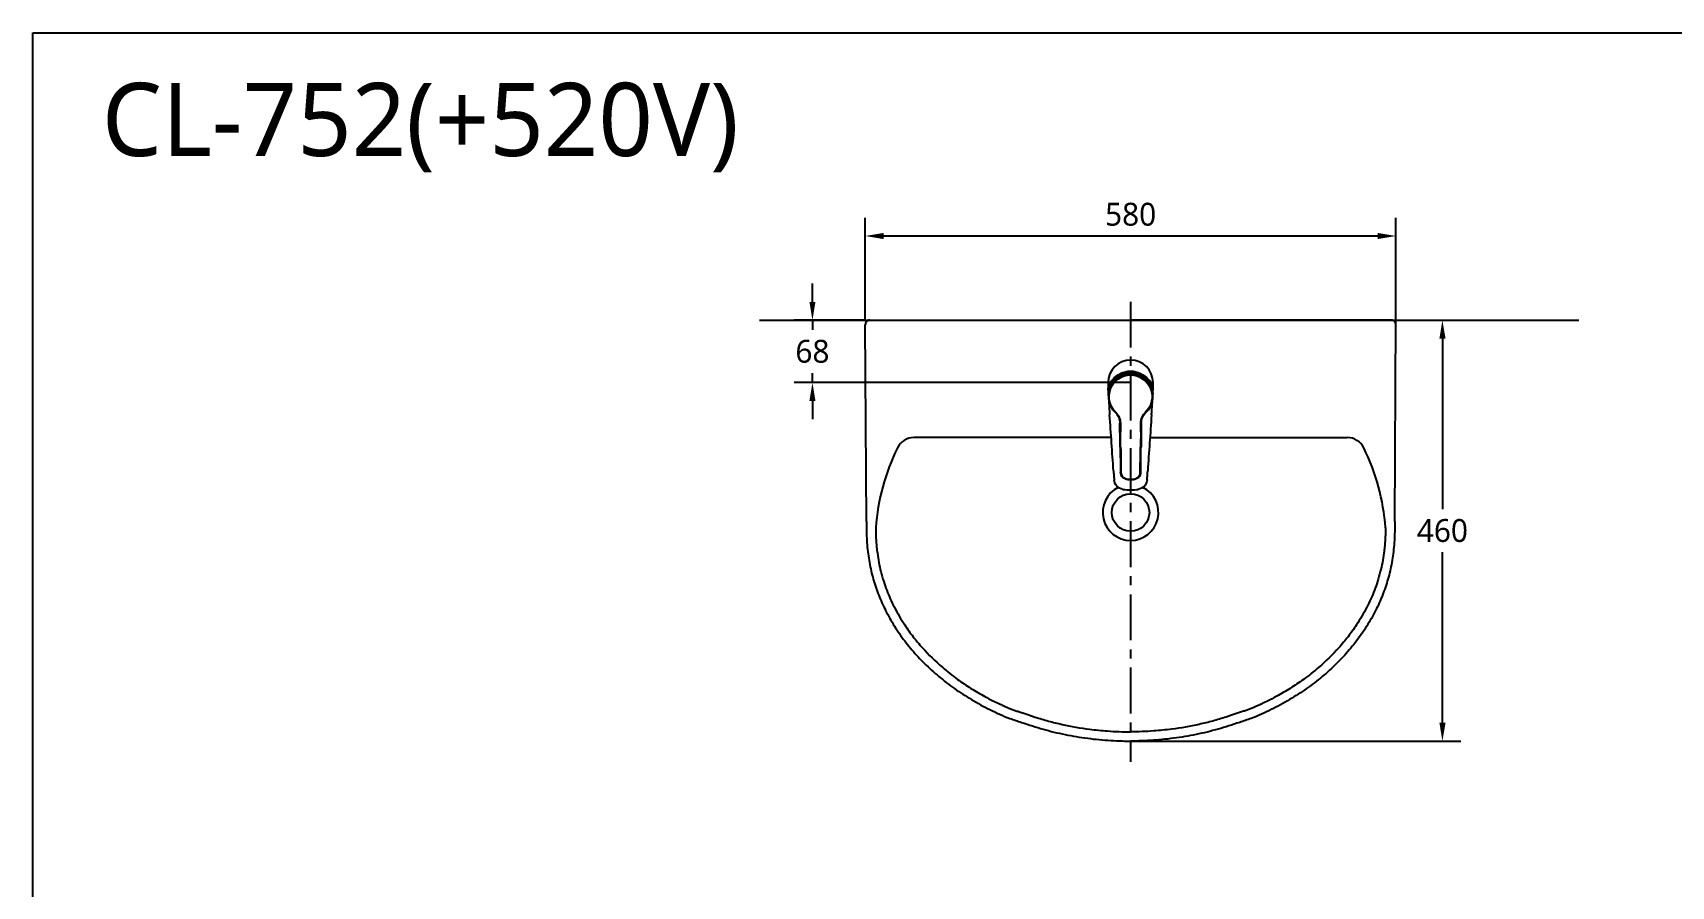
# Model space of a CAD drawing. Extents: x 3779 to 6879, y 0 to 2100.
# Drawn here: x 3779 to 5570, y 1167 to 2100 of the extents above; entities that cross this region are included whole.
import ezdxf

# ---------------------------------------------------------------- set-up
doc = ezdxf.new("R2010")
doc.units = 0
doc.header["$LTSCALE"] = 20
doc.header["$MEASUREMENT"] = 0
doc.linetypes.add('CENTER', pattern=[2, 1.25, -0.25, 0.25, -0.25])
doc.layers.get('0').update_dxf_attribs({"linetype": 'CONTINUOUS'})
doc.layers.get('DEFPOINTS').update_dxf_attribs({"linetype": 'CONTINUOUS'})
for name, color, linetype in [('1', 1, 'CONTINUOUS'), ('5', 5, 'CONTINUOUS'), ('CENTER', 2, 'CENTER')]:
    doc.layers.add(name, color=color, linetype=linetype)
doc.styles.add('GHS', font='romans', dxfattribs={"bigfont": 'ghs'})
doc.styles.get("Standard").update_dxf_attribs({"font": ''})
doc.styles.get('Standard').set_extended_font_data('NanumGothic')
doc.dimstyles.get("Standard").update_dxf_attribs({"dimtxt": 2.5, "dimasz": 2, "dimexe": 2, "dimexo": 1, "dimgap": 1.5, "dimtad": 1, "dimdec": 0, "dimlfac": 10, "dimrnd": 0.5, "dimzin": 0, "dimdsep": 46, "dimtxsty": 'Standard', "dimcen": 0, "dimclrt": 2, "dimadec": 0, "dimazin": 0, "dimtfac": 1, "dimtdec": 0, "dimtmove": 0, "dimatfit": 3, "dimfxl": 1, "dimtolj": 1, "dimtzin": 0, "dimarcsym": 0})
doc.dimstyles.new('Standard$0', dxfattribs={"dimtxt": 0.18, "dimasz": 0.18, "dimexe": 0.18, "dimexo": 0.0625, "dimgap": 0.09, "dimtad": 0, "dimtih": 1, "dimtoh": 1, "dimdec": 4, "dimzin": 0, "dimdsep": 46, "dimtxsty": 'Standard', "dimcen": 0.09, "dimadec": 0, "dimazin": 0, "dimtfac": 1, "dimtdec": 4, "dimtofl": 0, "dimtmove": 0, "dimatfit": 3, "dimfxl": 1, "dimtolj": 1, "dimtzin": 0, "dimarcsym": 0})

# ---------------------------------------------------------------- blocks, each defined once
blk = doc.blocks.new('*D37')
at = {"layer": '1', "color": 3, "lineweight": -2, "transparency": 16777216}
for p, q in [((4689.2, 1785.8), (4689.2, 1897.9)), ((5269.2, 1785.8), (5269.2, 1897.9)), ((4709.2, 1877.9), (5249.2, 1877.9))]:
    blk.add_line(p, q, dxfattribs=at)
at = {"layer": '1', "color": 3, "transparency": 16777216}
for points in [[(4709.2, 1881.2), (4709.2, 1874.5), (4689.2, 1877.9)], [(5249.2, 1881.2), (5249.2, 1874.5), (5269.2, 1877.9)]]:
    blk.add_solid(points, dxfattribs=at)
at = {"layer": 'DEFPOINTS', "color": 0, "transparency": 16777216}
for p in [(5269.2, 1877.9), (4689.2, 1785.8), (5269.2, 1785.8)]:
    blk.add_point(p, dxfattribs=at)
at = {"layer": '1', "color": 2, "transparency": 16777216, "insert": (4979.2, 1901.5), "char_height": 25, "attachment_point": 5}
blk.add_mtext('\\A1;580', dxfattribs=at)
blk = doc.blocks.new('*D38')
at = {"layer": '1', "color": 3, "lineweight": -2, "transparency": 16777216}
for p, q in [((5269.2, 1785.8), (5340, 1785.8)), ((5320, 1765.8), (5320, 1579.4)), ((5320, 1345.8), (5320, 1532.2)), ((4979.2, 1325.8), (5340, 1325.8))]:
    blk.add_line(p, q, dxfattribs=at)
at = {"layer": '1', "color": 3, "transparency": 16777216}
for points in [[(5316.7, 1765.8), (5323.4, 1765.8), (5320, 1785.8)], [(5316.7, 1345.8), (5323.4, 1345.8), (5320, 1325.8)]]:
    blk.add_solid(points, dxfattribs=at)
at = {"layer": 'DEFPOINTS', "color": 0, "transparency": 16777216}
for p in [(5269.2, 1785.8), (4979.2, 1325.8), (5320, 1325.8)]:
    blk.add_point(p, dxfattribs=at)
at = {"layer": '1', "color": 2, "transparency": 16777216, "insert": (5320, 1555.8), "char_height": 25, "attachment_point": 5}
blk.add_mtext('\\A1;460', dxfattribs=at)
blk = doc.blocks.new('*D39')
at = {"layer": '1', "color": 3, "lineweight": -2, "transparency": 16777216}
for p, q in [((4631.4, 1805.8), (4631.4, 1825.8)), ((4689.2, 1785.8), (4611.4, 1785.8)), ((4631.4, 1785.8), (4631.4, 1775.3)), ((4631.4, 1717.7), (4631.4, 1728.1)), ((4979.2, 1717.7), (4611.4, 1717.7)), ((4631.4, 1697.7), (4631.4, 1677.7))]:
    blk.add_line(p, q, dxfattribs=at)
at = {"layer": '1', "color": 3, "transparency": 16777216}
for points in [[(4628.1, 1805.8), (4634.7, 1805.8), (4631.4, 1785.8)], [(4628.1, 1697.7), (4634.7, 1697.7), (4631.4, 1717.7)]]:
    blk.add_solid(points, dxfattribs=at)
at = {"layer": 'DEFPOINTS', "color": 0, "transparency": 16777216}
for p in [(4689.2, 1785.8), (4631.4, 1717.7), (4979.2, 1717.7)]:
    blk.add_point(p, dxfattribs=at)
at = {"layer": '1', "color": 2, "transparency": 16777216, "insert": (4631.4, 1751.7), "char_height": 25, "attachment_point": 5}
blk.add_mtext('\\A1;68', dxfattribs=at)

msp = doc.modelspace()

# ---------------------------------------------------------------- linework, layer by layer
at = {"color": 7}
for p, q in [((4690.35764, 1565.65486), (4689.19016, 1780.79587)), ((5267.96812, 1565.65486), (5269.16288, 1785.823))]:
    msp.add_line(p, q, dxfattribs=at)
for centre, start, end in [((4694.19009, 1780.823), 90, 180.31091744), ((5264.13567, 1780.823), 359.68908256, 90)]:
    msp.add_arc(centre, 5, start, end, dxfattribs=at)
at = {"layer": '1'}
msp.add_line((4573.60075, 1785.823), (5469.16288, 1785.823), dxfattribs=at)
at = {"layer": '1', "color": 7}
for p, q in [((4694.19009, 1785.823), (4979.16288, 1785.823)), ((5264.13567, 1785.823), (4979.16288, 1785.823)), ((4957.97309, 1657.55511), (4742.28114, 1657.55511)), ((5000.35268, 1657.55511), (5216.04462, 1657.55511))]:
    msp.add_line(p, q, dxfattribs=at)
at = {"layer": '1', "color": 7, "linetype": 'Continuous'}
for p, q in [((4976.16288, 1727.83962, 36.5), (4976.16288, 1728.25354, 36.5)), ((4982.16288, 1728.25354, 36.5), (4982.16288, 1727.83962, 36.5)), ((4955.16288, 1705.97245, 36.5), (4955.16288, 1702.32324, 36.5)), ((5003.16288, 1702.32324, 36.5), (5003.16288, 1705.97245, 36.5)), ((4967.56765, 1663.97114, 36.5), (4967.45997, 1673.43636, 36.5)), ((4967.95994, 1673.44206, 36.5), (4968.06762, 1663.97684, 36.5)), ((4990.25814, 1663.97684, 36.5), (4990.36582, 1673.44206, 36.5)), ((4990.86578, 1673.43636, 36.5), (4990.75811, 1663.97114, 36.5)), ((4990.54555, 1647.12161, 36.5), (4990.54706, 1647.1216, 36.5)), ((4976.07171, 1611.67682, 36.5), (4976.07171, 1612.17683, 36.5)), ((4976.07171, 1612.17683, 36.5), (4982.25404, 1612.17683, 36.5)), ((4982.25404, 1611.67682, 36.5), (4982.25404, 1612.17683, 36.5)), ((4976.07171, 1611.67682, 36.5), (4982.25404, 1611.67682, 36.5))]:
    msp.add_line(p, q, dxfattribs=at)
at = {"layer": '1', "color": 7, "linetype": 'Continuous', "lineweight": -3}
for p, q in [((4967.66742, 1655.65486), (4968.16693, 1655.65486)), ((4990.15883, 1655.65486), (4990.65834, 1655.65486))]:
    msp.add_line(p, q, dxfattribs=at)
msp.add_circle((4979.16288, 1575.65486), 20.5, dxfattribs=at)
at = {"layer": '1', "color": 7}
for centre, radius, start, end in [((4742.28114, 1637.55511), 20, 90, 153.73004167), ((5216.04462, 1637.55511), 20, 26.26995833, 90), ((4936.16635, 1541.85753), 236.21632, 153.73004167, 175.86920816), ((5022.15941, 1541.85753), 236.21632, 4.13079184, 26.26995833)]:
    msp.add_arc(centre, radius, start, end, dxfattribs=at)
at = {"layer": '1', "color": 7, "linetype": 'Continuous', "lineweight": -3}
msp.add_arc((4979.16288, 1575.65486), 30.49474, 116.13871364, 63.86128629, dxfattribs=at)
at = {"layer": '1', "color": 7, "linetype": 'Continuous', "extrusion": (0, 0, -1)}
for centre, major_axis, ratio, start_param, end_param in [((4979.16288, 1702.32324, 36.5), (0, -24.17282), 0.992851, 0.7650129596, 5.5181723476), ((4979.16288, 1702.32326, 36.5), (0, -23.67655), 0.992543, 0.7650129596, 5.5181723476), ((4979.16288, 1705.97245, 36.5), (-24, 0), 0.935718, 0, 1.4454684956), ((4979.16288, 1705.97245, 36.5), (-24, 0), 0.935718, 1.696124158, 3.1415926536), ((4951.46102, 1673.25153, 36.5), (0, -16.12768), 0.992083, 3.9066056132, 4.7009281642), ((4951.46102, 1673.25155, 36.5), (0, -16.62396), 0.992543, 3.9066056132, 4.7009281642), ((5006.86474, 1673.25155, 36.5), (0, -16.62396), 0.992543, 1.582257143, 2.376579694), ((5006.86474, 1673.25153, 36.5), (0, -16.12768), 0.992083, 1.582257143, 2.376579694), ((4974.56373, 1664.35604, 36.5), (-2.47819, 218.64475), 0.032013, 4.6338460931, 4.7109914189), ((4974.56373, 1664.35606, 36.5), (-2.47802, 218.62987), 0.029729, 4.633846093, 4.7109914191), ((4983.76203, 1664.35606, 36.5), (-2.47802, -218.62987), 0.029729, 4.7137865417, 4.7909318677), ((4983.76203, 1664.35604, 36.5), (-2.47819, -218.64475), 0.032013, 4.7137865417, 4.7909318677)]:
    msp.add_ellipse(centre, major_axis=major_axis, ratio=ratio, start_param=start_param, end_param=end_param, dxfattribs=at)
at = {"layer": '1', "color": 7, "linetype": 'Continuous'}
for centre, major_axis, ratio, start_param, end_param in [((4962.88804, 1685.24361, 36.5), (-0.34762, -0.35939), 0.000015, 4.7123730788, 6.3712122468), ((4995.43772, 1685.24361, 36.5), (0.34762, -0.35939), 0.000015, 6.195158368, 7.8539975355), ((4967.95997, 1673.44205, 36.5), (-0.49997, -0.00569), 0.000022, 4.7124339599, 6.281755616), ((4990.36579, 1673.44205, 36.5), (-0.49997, 0.00569), 0.000022, 3.1423044831, 4.712343232), ((4968.06764, 1663.97683, 36.5), (-0.49997, -0.00569), 0.000022, 4.7124339599, 6.2817556166), ((4990.25812, 1663.97683, 36.5), (-0.49997, 0.00569), 0.000022, 3.1423044831, 4.712343232), ((4968.27865, 1647.12843, 36.5), (-0.49995, -0.00684), 0.000022, 4.7124451401, 6.283743557), ((4990.04711, 1647.12843, 36.5), (-0.49995, 0.00684), 0.000022, 3.1423726129, 4.7123332829), ((4968.6606, 1619.54317, 36.5), (-0.49995, -0.00702), 0.000022, 4.7124463904, 6.2848620927), ((4989.66515, 1619.54317, 36.5), (-0.49995, 0.00702), 0.000022, 3.142382966, 4.712333291)]:
    msp.add_ellipse(centre, major_axis=major_axis, ratio=ratio, start_param=start_param, end_param=end_param, dxfattribs=at)
for points, knots in [([(4982.16288, 1727.83962, 36.5), (4982.16288, 1727.79888, 36.5), (4982.10539, 1727.76495, 36.5), (4981.88524, 1727.71405, 36.5), (4981.71964, 1727.69627, 36.5), (4981.30366, 1727.67304, 36.5), (4981.04713, 1727.66718, 36.5), (4980.47893, 1727.6612, 36.5), (4980.15916, 1727.66086, 36.5), (4979.50409, 1727.66073, 36.5), (4979.15981, 1727.66086, 36.5), (4978.49554, 1727.66076, 36.5), (4978.1663, 1727.66055, 36.5), (4977.56499, 1727.66339, 36.5), (4977.28481, 1727.66659, 36.5), (4976.80994, 1727.68241, 36.5), (4976.60927, 1727.69547, 36.5), (4976.31623, 1727.7363, 36.5), (4976.21988, 1727.76477, 36.5), (4976.16926, 1727.8129, 36.5), (4976.16288, 1727.82587, 36.5), (4976.16288, 1727.83962, 36.5)], [0, 0, 0, 0, 0.1068488527, 0.1068488527, 0.2136620251, 0.2136620251, 0.321009761, 0.321009761, 0.4287284182, 0.4287284182, 0.5358739252, 0.5358739252, 0.6424034434, 0.6424034434, 0.7492201446, 0.7492201446, 0.8567851395, 0.8567851395, 0.9644038311, 0.9644038311, 1, 1, 1, 1]), ([(4968.27862, 1647.12844, 36.5), (4968.33787, 1642.79551, 36.5), (4968.39742, 1638.46258, 36.5), (4968.5246, 1629.2675, 36.5), (4968.59231, 1624.40533, 36.5), (4968.66058, 1619.54318, 36.5)], [0, 0, 0, 0, 0.4712209705, 0.4712209705, 1, 1, 1, 1]), ([(4989.66517, 1619.54318, 36.5), (4989.72602, 1623.87608, 36.5), (4989.78641, 1628.209, 36.5), (4989.91378, 1637.40408, 36.5), (4989.98066, 1642.26626, 36.5), (4990.04714, 1647.12844, 36.5)], [0, 0, 0, 0, 0.4712209719, 0.4712209719, 1, 1, 1, 1]), ([(4976.07171, 1611.68793, 36.5), (4973.9987, 1611.68793, 36.5), (4971.96836, 1612.54247, 36.5), (4969.06829, 1615.42979, 36.5), (4968.20046, 1617.4639, 36.5), (4968.17121, 1619.53629, 36.5)], [0, 0, 0, 0, 0.5, 0.5, 1, 1, 1, 1]), ([(4968.66058, 1619.54318, 36.5), (4968.68792, 1617.5961, 36.5), (4969.4956, 1615.69829, 36.5), (4972.21674, 1612.98145, 36.5), (4974.12399, 1612.17683, 36.5), (4976.07171, 1612.17683, 36.5)], [0, 0, 0, 0, 0.5, 0.5, 1, 1, 1, 1]), ([(4982.25404, 1612.17683, 36.5), (4984.20176, 1612.17683, 36.5), (4986.10464, 1612.97867, 36.5), (4988.82836, 1615.6949, 36.5), (4989.63784, 1617.59609, 36.5), (4989.66517, 1619.54318, 36.5)], [0, 0, 0, 0, 0.5, 0.5, 1, 1, 1, 1]), ([(4990.15455, 1619.53629, 36.5), (4990.1253, 1617.46426, 36.5), (4989.26431, 1615.44111, 36.5), (4986.36806, 1612.5486, 36.5), (4984.32669, 1611.68793, 36.5), (4982.25404, 1611.68793, 36.5)], [0, 0, 0, 0, 0.5, 0.5, 1, 1, 1, 1]), ([(4690.35764, 1565.65486), (4690.37382, 1562.74255), (4690.42365, 1556.72927), (4690.59971, 1547.43845), (4691.29942, 1537.84586), (4692.44052, 1528.20299), (4694.02804, 1518.74923), (4696.04506, 1509.50655), (4698.48297, 1500.4983), (4701.3288, 1491.7459), (4704.598, 1483.19983), (4708.29882, 1474.72268), (4712.4733, 1466.25004), (4717.13103, 1457.79608), (4722.23574, 1449.44909), (4727.76921, 1441.25314), (4733.70807, 1433.25308), (4740.04255, 1425.47803), (4746.78611, 1417.90345), (4753.95712, 1410.50842), (4761.56751, 1403.29282), (4769.58928, 1396.2952), (4777.99147, 1389.55243), (4786.74487, 1383.09858), (4795.86434, 1376.92912), (4805.35889, 1371.03477), (4815.24268, 1365.42012), (4825.483, 1360.11277), (4836.05559, 1355.13286), (4846.93661, 1350.49952), (4860.3252, 1346.21692), (4871.79202, 1342.3013), (4883.51395, 1338.77178), (4895.44132, 1335.64823), (4907.5542, 1332.93956), (4919.8345, 1330.65314), (4932.26253, 1328.79593), (4944.81699, 1327.37421), (4957.47509, 1326.39347), (4968.93701, 1325.91196), (4976.17496, 1325.82485), (4979.16288, 1325.82581)], [0.16511844634, 0.16511844634, 0.16511844634, 0.16511844634, 0.17213339855, 0.17960264078, 0.18749648305, 0.19528878589, 0.2029837871, 0.21057693129, 0.21806640607, 0.22545309572, 0.23273538276, 0.24009720656, 0.2477252114, 0.25547768302, 0.26333813534, 0.27128417731, 0.27928922701, 0.28732889087, 0.29543235692, 0.30370933859, 0.31213322154, 0.32068551019, 0.32934242638, 0.33807513849, 0.34687354375, 0.35585577553, 0.36498630559, 0.37424666018, 0.38363063555, 0.39312915037, 0.4027261125, 0.41247876879, 0.4223084572, 0.43220608816, 0.44217032624, 0.45219862626, 0.46228728319, 0.47243145593, 0.48262521122, 0.49286158926, 0.50005816074, 0.50005816074, 0.50005816074, 0.50005816074]), ([(4700.56366, 1558.87301), (4700.56621, 1558.64913), (4700.56884, 1558.4253), (4700.58683, 1556.94105), (4700.60422, 1555.68275), (4700.6497, 1553.19686), (4700.67808, 1551.96589), (4700.75011, 1549.65695), (4700.79177, 1548.57953), (4700.89616, 1546.43031), (4700.9587, 1545.35406), (4701.17554, 1542.12088), (4701.35921, 1539.95679), (4701.79421, 1535.63203), (4702.04575, 1533.47674), (4702.79189, 1527.90437), (4703.34338, 1524.49688), (4704.63522, 1517.71635), (4705.37465, 1514.34722), (4707.11953, 1507.36365), (4708.14309, 1503.75329), (4710.30346, 1496.97962), (4711.41808, 1493.81299), (4713.83859, 1487.52308), (4715.14105, 1484.40134), (4717.90906, 1478.23126), (4719.37639, 1475.18054), (4724.3462, 1465.49306), (4728.15407, 1459.002), (4735.19044, 1448.36095), (4738.24397, 1444.09785), (4744.65644, 1435.81162), (4748.02043, 1431.78338), (4758.33245, 1420.28064), (4765.66884, 1413.12998), (4778.78794, 1401.8297), (4784.3515, 1397.4356), (4794.84267, 1389.83159), (4799.7186, 1386.54623), (4809.68192, 1380.28702), (4814.76769, 1377.31535), (4822.8213, 1372.93615), (4825.72614, 1371.42029), (4830.85525, 1368.85171), (4833.06828, 1367.77788), (4836.78973, 1366.02851), (4838.2908, 1365.33801), (4840.85727, 1364.18284), (4841.91282, 1363.71471), (4844.02301, 1362.80041), (4845.07998, 1362.35324), (4847.41584, 1361.39648), (4848.7002, 1360.89025), (4850.62838, 1360.16692), (4851.24044, 1359.94259), (4852.49868, 1359.49115), (4853.14194, 1359.26497), (4855.10277, 1358.58629), (4856.4512, 1358.13379), (4859.32623, 1357.18193), (4860.85595, 1356.68296), (4863.11251, 1355.94129), (4863.85089, 1355.69737), (4865.29808, 1355.2171), (4866.00991, 1354.9799), (4868.1154, 1354.2774), (4869.47898, 1353.82121), (4872.11937, 1352.94565), (4873.39753, 1352.52563), (4877.09556, 1351.33474), (4879.52917, 1350.58267), (4884.41875, 1349.13423), (4886.87238, 1348.43858), (4894.25746, 1346.43723), (4899.21309, 1345.21715), (4914.15943, 1341.89823), (4924.22935, 1340.1407), (4940.86418, 1337.99489), (4947.393, 1337.34162), (4962.32901, 1336.27126), (4970.74609, 1335.97241), (4979.16288, 1335.97538)], [0.1706563648, 0.1706563648, 0.1706563648, 0.1706563648, 0.17120151307, 0.17120151307, 0.17427210039, 0.17427210039, 0.1773426877, 0.1773426877, 0.18008935393, 0.18008935393, 0.18283602016, 0.18283602016, 0.18832935261, 0.18832935261, 0.19382268507, 0.19382268507, 0.20258757871, 0.20258757871, 0.21135247235, 0.21135247235, 0.22090547022, 0.22090547022, 0.22948275561, 0.22948275561, 0.238060041, 0.238060041, 0.24663732639, 0.24663732639, 0.26562706608, 0.26562706608, 0.27884997443, 0.27884997443, 0.29207288277, 0.29207288277, 0.31773418942, 0.31773418942, 0.335477242, 0.335477242, 0.35017026738, 0.35017026738, 0.36486329276, 0.36486329276, 0.37302896906, 0.37302896906, 0.37915543088, 0.37915543088, 0.38326919693, 0.38326919693, 0.38616197638, 0.38616197638, 0.38905475583, 0.38905475583, 0.39247270058, 0.39247270058, 0.3940319295, 0.3940319295, 0.39559115841, 0.39559115841, 0.39870961625, 0.39870961625, 0.40217347044, 0.40217347044, 0.40387425263, 0.40387425263, 0.40557503481, 0.40557503481, 0.40897659919, 0.40897659919, 0.4122857725, 0.4122857725, 0.41861822479, 0.41861822479, 0.42495067707, 0.42495067707, 0.43761558163, 0.43761558163, 0.46294539076, 0.46294539076, 0.47920463057, 0.47920463057, 0.50006074509, 0.50006074509, 0.50006074509, 0.50006074509]), ([(5267.96812, 1565.65486), (5267.95194, 1562.74255), (5267.9021, 1556.72927), (5267.72605, 1547.43845), (5267.02634, 1537.84586), (5265.88523, 1528.20299), (5264.29772, 1518.74923), (5262.2807, 1509.50655), (5259.84279, 1500.4983), (5256.99695, 1491.7459), (5253.72776, 1483.19983), (5250.02694, 1474.72268), (5245.85245, 1466.25004), (5241.19472, 1457.79608), (5236.09002, 1449.44909), (5230.55655, 1441.25314), (5224.61769, 1433.25308), (5218.28321, 1425.47803), (5211.53965, 1417.90345), (5204.36863, 1410.50842), (5196.75825, 1403.29282), (5188.73647, 1396.2952), (5180.33429, 1389.55243), (5171.58088, 1383.09858), (5162.46142, 1376.92912), (5152.96686, 1371.03477), (5143.08308, 1365.42012), (5132.84276, 1360.11277), (5122.27017, 1355.13286), (5111.38915, 1350.49952), (5098.00056, 1346.21692), (5086.53373, 1342.3013), (5074.81181, 1338.77178), (5062.88443, 1335.64823), (5050.77155, 1332.93956), (5038.49126, 1330.65314), (5026.06323, 1328.79593), (5013.50876, 1327.37421), (5000.85067, 1326.39347), (4989.38875, 1325.91196), (4982.1508, 1325.82485), (4979.16288, 1325.82581)], [0.16511844634, 0.16511844634, 0.16511844634, 0.16511844634, 0.17213339855, 0.17960264078, 0.18749648305, 0.19528878589, 0.2029837871, 0.21057693129, 0.21806640607, 0.22545309572, 0.23273538276, 0.24009720656, 0.2477252114, 0.25547768302, 0.26333813534, 0.27128417731, 0.27928922701, 0.28732889087, 0.29543235692, 0.30370933859, 0.31213322154, 0.32068551019, 0.32934242638, 0.33807513849, 0.34687354375, 0.35585577553, 0.36498630559, 0.37424666018, 0.38363063555, 0.39312915037, 0.4027261125, 0.41247876879, 0.4223084572, 0.43220608816, 0.44217032624, 0.45219862626, 0.46228728319, 0.47243145593, 0.48262521122, 0.49286158926, 0.50005816074, 0.50005816074, 0.50005816074, 0.50005816074]), ([(5257.7621, 1558.87301), (5257.75955, 1558.64913), (5257.75692, 1558.4253), (5257.73893, 1556.94105), (5257.72154, 1555.68275), (5257.67605, 1553.19686), (5257.64767, 1551.96589), (5257.57565, 1549.65695), (5257.53399, 1548.57953), (5257.4296, 1546.43031), (5257.36706, 1545.35406), (5257.15022, 1542.12088), (5256.96655, 1539.95679), (5256.53155, 1535.63203), (5256.28001, 1533.47674), (5255.53386, 1527.90437), (5254.98237, 1524.49688), (5253.69054, 1517.71635), (5252.95111, 1514.34722), (5251.20623, 1507.36365), (5250.18267, 1503.75329), (5248.0223, 1496.97962), (5246.90768, 1493.81299), (5244.48717, 1487.52308), (5243.18471, 1484.40134), (5240.4167, 1478.23126), (5238.94937, 1475.18054), (5233.97955, 1465.49306), (5230.17168, 1459.002), (5223.13531, 1448.36095), (5220.08178, 1444.09785), (5213.66932, 1435.81162), (5210.30532, 1431.78338), (5199.9933, 1420.28064), (5192.65692, 1413.12998), (5179.53782, 1401.8297), (5173.97426, 1397.4356), (5163.48308, 1389.83159), (5158.60716, 1386.54623), (5148.64384, 1380.28702), (5143.55807, 1377.31535), (5135.50446, 1372.93615), (5132.59962, 1371.42029), (5127.47051, 1368.85171), (5125.25747, 1367.77788), (5121.53603, 1366.02851), (5120.03496, 1365.33801), (5117.46848, 1364.18284), (5116.41294, 1363.71471), (5114.30275, 1362.80041), (5113.24578, 1362.35324), (5110.90992, 1361.39648), (5109.62556, 1360.89025), (5107.69738, 1360.16692), (5107.08532, 1359.94259), (5105.82708, 1359.49115), (5105.18382, 1359.26497), (5103.22298, 1358.58629), (5101.87456, 1358.13379), (5098.99952, 1357.18193), (5097.46981, 1356.68296), (5095.21325, 1355.94129), (5094.47486, 1355.69737), (5093.02767, 1355.2171), (5092.31584, 1354.9799), (5090.21035, 1354.2774), (5088.84678, 1353.82121), (5086.20639, 1352.94565), (5084.92822, 1352.52563), (5081.2302, 1351.33474), (5078.79659, 1350.58267), (5073.90701, 1349.13423), (5071.45338, 1348.43858), (5064.0683, 1346.43723), (5059.11267, 1345.21715), (5044.16633, 1341.89823), (5034.0964, 1340.1407), (5017.46158, 1337.99489), (5010.93276, 1337.34162), (4995.99675, 1336.27126), (4987.57966, 1335.97241), (4979.16288, 1335.97538)], [0.1706563648, 0.1706563648, 0.1706563648, 0.1706563648, 0.17120151307, 0.17120151307, 0.17427210039, 0.17427210039, 0.1773426877, 0.1773426877, 0.18008935393, 0.18008935393, 0.18283602016, 0.18283602016, 0.18832935261, 0.18832935261, 0.19382268507, 0.19382268507, 0.20258757871, 0.20258757871, 0.21135247235, 0.21135247235, 0.22090547022, 0.22090547022, 0.22948275561, 0.22948275561, 0.238060041, 0.238060041, 0.24663732639, 0.24663732639, 0.26562706608, 0.26562706608, 0.27884997443, 0.27884997443, 0.29207288277, 0.29207288277, 0.31773418942, 0.31773418942, 0.335477242, 0.335477242, 0.35017026738, 0.35017026738, 0.36486329276, 0.36486329276, 0.37302896906, 0.37302896906, 0.37915543088, 0.37915543088, 0.38326919693, 0.38326919693, 0.38616197638, 0.38616197638, 0.38905475583, 0.38905475583, 0.39247270058, 0.39247270058, 0.3940319295, 0.3940319295, 0.39559115841, 0.39559115841, 0.39870961625, 0.39870961625, 0.40217347044, 0.40217347044, 0.40387425263, 0.40387425263, 0.40557503481, 0.40557503481, 0.40897659919, 0.40897659919, 0.4122857725, 0.4122857725, 0.41861822479, 0.41861822479, 0.42495067707, 0.42495067707, 0.43761558163, 0.43761558163, 0.46294539076, 0.46294539076, 0.47920463057, 0.47920463057, 0.50006074509, 0.50006074509, 0.50006074509, 0.50006074509])]:
    msp.add_open_spline(points, degree=3, knots=knots, dxfattribs=at)
for points in [[(4967.77882, 1647.1216, 36.5), (4967.9666, 1633.32883, 36.5), (4968.1627, 1619.53618, 36.5)], [(4990.1649, 1619.53615, 36.5), (4990.3593, 1633.32883, 36.5), (4990.54558, 1647.12161, 36.5)]]:
    msp.add_open_spline(points, degree=2, dxfattribs=at)
at = {"layer": '5', "color": 7, "linetype": 'Continuous'}
for p, q in [((4954.66288, 1717.65486, 36.5), (4954.66288, 1709.69122, 36.5)), ((5003.66288, 1709.69122, 36.5), (5003.66288, 1717.65486, 36.5))]:
    msp.add_line(p, q, dxfattribs=at)
at = {"layer": '5', "color": 212}
msp.add_lwpolyline([(3779.16288, 2100), (6879.16288, 2100), (6879.16288, 0), (3779.16288, 0)], close=True, dxfattribs=at)
at = {"layer": '5', "color": 7, "linetype": 'Continuous'}
msp.add_ellipse((4979.16288, 1717.65486), major_axis=(0, -24.68399), ratio=0.992546, start_param=1.5707963423, end_param=4.7123889855, dxfattribs=at)
at = {"layer": '5', "color": 7, "linetype": 'Continuous', "extrusion": (0, 0, -1)}
for centre, major_axis, start_param, end_param in [((4979.163, 1426.39739, 36.5), (-300.45686, 4332.81638), 4.7574452124, 4.771564149), ((4979.16286, 1426.39851, 36.5), (-300.45611, -4332.80567), 4.6532139229, 4.6673328944)]:
    msp.add_ellipse(centre, major_axis=major_axis, ratio=0.001187, start_param=start_param, end_param=end_param, dxfattribs=at)
at = {"layer": '5', "color": 7, "linetype": 'Continuous'}
for points, degree in [([(4959.53364, 1720.55202, 36.5), (4959.42975, 1720.57564, 36.5), (4959.1467, 1720.5153, 36.5), (4958.54367, 1720.10776, 36.5), (4957.82249, 1719.39226, 36.5), (4957.04618, 1718.37221, 36.5), (4956.27944, 1717.0549, 36.5), (4955.58607, 1715.44125, 36.5), (4955.0305, 1713.53517, 36.5), (4954.80048, 1712.07182, 36.5), (4954.73232, 1711.29501, 36.5)], 3), ([(5003.59344, 1711.29501, 36.5), (5003.52527, 1712.07182, 36.5), (5003.29526, 1713.53517, 36.5), (5002.73969, 1715.44125, 36.5), (5002.04632, 1717.0549, 36.5), (5001.27958, 1718.37221, 36.5), (5000.50327, 1719.39226, 36.5), (4999.78209, 1720.10776, 36.5), (4999.17905, 1720.5153, 36.5), (4998.896, 1720.57564, 36.5), (4998.79211, 1720.55202, 36.5)], 3), ([(4954.66296, 1709.77002, 36.5), (4954.67288, 1709.37508, 36.5)], 1), ([(4954.72993, 1711.0189, 36.5), (4954.68809, 1710.48759, 36.5), (4954.66302, 1709.915, 36.5), (4954.67258, 1709.18971, 36.5)], 3), ([(4954.67248, 1709.40192, 36.5), (4954.67209, 1709.93593, 36.5), (4954.69223, 1710.37667, 36.5), (4954.72294, 1710.79755, 36.5)], 3), ([(4954.73232, 1711.29501, 36.5), (4954.72264, 1711.18474, 36.5), (4954.71391, 1711.07356, 36.5), (4954.70617, 1710.96148, 36.5)], 3), ([(4954.72993, 1711.0189, 36.5), (4954.72855, 1710.94507, 36.5), (4954.72622, 1710.87128, 36.5), (4954.72294, 1710.79757, 36.5)], 3), ([(4957.08901, 1716.68094, 36.5), (4957.08758, 1716.63393, 36.5), (4957.0832, 1716.58832, 36.5), (4957.07587, 1716.54414, 36.5)], 3), ([(5001.24988, 1716.54414, 36.5), (5001.24256, 1716.58832, 36.5), (5001.23818, 1716.63393, 36.5), (5001.23675, 1716.68094, 36.5)], 3), ([(5003.61959, 1710.96148, 36.5), (5003.61185, 1711.07356, 36.5), (5003.60312, 1711.18474, 36.5), (5003.59344, 1711.29501, 36.5)], 3), ([(5003.60282, 1710.79757, 36.5), (5003.59954, 1710.87128, 36.5), (5003.5972, 1710.94507, 36.5), (5003.59582, 1711.0189, 36.5)], 3), ([(5003.65317, 1709.18971, 36.5), (5003.66274, 1709.915, 36.5), (5003.63767, 1710.48759, 36.5), (5003.59582, 1711.0189, 36.5)], 3), ([(5003.60282, 1710.79755, 36.5), (5003.63353, 1710.37667, 36.5), (5003.65366, 1709.93593, 36.5), (5003.65328, 1709.40192, 36.5)], 3), ([(5003.65066, 1709.3335, 36.5), (5003.66279, 1709.77002, 36.5)], 1), ([(4960.49192, 1621.19542, 36.5), (4960.65655, 1618.81946, 36.5), (4960.82117, 1616.44351, 36.5), (4960.98582, 1614.06758, 36.5)], 3), ([(4997.33994, 1614.06758, 36.5), (4997.50458, 1616.44351, 36.5), (4997.66921, 1618.81946, 36.5), (4997.83384, 1621.19542, 36.5)], 3), ([(4970.79159, 1600.94137, 36.5), (4976.34746, 1600.18009, 36.5), (4981.97536, 1600.17969, 36.5), (4987.53417, 1600.94137, 36.5)], 3)]:
    msp.add_open_spline(points, degree=degree, dxfattribs=at)
for points, knots in [([(4959.53364, 1720.55202, 36.5), (4959.07467, 1719.91405, 36.5), (4958.15673, 1718.63811, 36.5), (4957.43616, 1717.24213, 36.5), (4957.07587, 1716.54414, 36.5)], [0, 0, 0, 0, 0.5000039789, 1, 1, 1, 1]), ([(4959.53374, 1720.55199, 36.5), (4961.80033, 1723.54595, 36.5), (4964.78973, 1726.00832, 36.5), (4969.85257, 1728.5101, 36.5), (4971.6682, 1729.16036, 36.5), (4975.34939, 1730.01852, 36.5), (4977.22648, 1730.23772, 36.5), (4982.97139, 1730.24266, 36.5), (4986.75456, 1729.35514, 36.5), (4993.52299, 1726.01895, 36.5), (4996.51431, 1723.56064, 36.5), (4998.79202, 1720.55199, 36.5)], [0, 0, 0, 0, 0.25, 0.25, 0.375, 0.375, 0.5, 0.5, 0.75, 0.75, 1, 1, 1, 1]), ([(5001.24988, 1716.54414, 36.5), (5000.8896, 1717.24213, 36.5), (5000.16903, 1718.63811, 36.5), (4999.25109, 1719.91405, 36.5), (4998.79211, 1720.55202, 36.5)], [0, 0, 0, 0, 0.4999960211, 1, 1, 1, 1]), ([(4957.07587, 1716.54414, 36.5), (4957.05038, 1716.49132, 36.5), (4956.31628, 1714.97057, 36.5), (4955.196, 1711.82733, 36.5), (4954.62824, 1707.76301, 36.5), (4954.66163, 1705.10562, 36.5), (4954.75841, 1703.87525, 36.5), (4954.83755, 1703.05433, 36.5), (4954.99122, 1701.30477, 36.5), (4955.11115, 1699.75947, 36.5), (4955.19919, 1698.62523, 36.5)], [0, 0, 0, 0, 0.0096401861, 0.277537898, 0.5440080451, 0.6786094454, 0.7123699266, 0.7461355781, 0.8136629996, 1, 1, 1, 1]), ([(4957.08901, 1716.68094, 36.5), (4956.03122, 1714.50537, 36.5), (4955.30444, 1712.17419, 36.5), (4954.82568, 1708.99564, 36.5), (4954.74715, 1708.22069, 36.5), (4954.70622, 1707.44347, 36.5)], [0, 0, 0, 0, 0.7583464892, 0.7583464892, 1, 1, 1, 1]), ([(4954.72294, 1710.79758, 36.5), (4954.78147, 1711.59969, 36.5), (4954.88071, 1712.27871, 36.5), (4955.14161, 1713.58541, 36.5), (4955.30556, 1714.20274, 36.5), (4955.85289, 1715.87943, 36.5), (4956.28609, 1716.76936, 36.5), (4957.14633, 1718.17666, 36.5), (4957.57379, 1718.68682, 36.5), (4958.01923, 1719.02228, 36.5), (4958.1471, 1719.08167, 36.5), (4958.11858, 1718.80359, 36.5), (4958.07053, 1718.64775, 36.5), (4957.68815, 1717.86017, 36.5), (4957.3606, 1717.23954, 36.5), (4957.08901, 1716.68094, 36.5)], [0, 0, 0, 0, 0.125, 0.125, 0.25, 0.25, 0.5, 0.5, 0.75, 0.75, 0.875, 0.875, 0.9375, 0.9375, 1, 1, 1, 1]), ([(4954.72993, 1711.0189, 36.5), (4954.7298, 1711.05863, 36.5), (4954.72988, 1711.16113, 36.5), (4954.7311, 1711.24663, 36.5), (4954.73232, 1711.29501, 36.5)], [0, 0, 0, 0, 0.3632630274, 1, 1, 1, 1]), ([(4957.07587, 1716.54414, 36.5), (4957.33639, 1717.10426, 36.5), (4957.61382, 1717.65698, 36.5), (4958.02534, 1718.4987, 36.5), (4958.14154, 1718.76619, 36.5), (4958.28656, 1719.2419, 36.5), (4958.18804, 1719.24409, 36.5), (4957.80602, 1719.07152, 36.5), (4957.36449, 1718.59848, 36.5), (4956.46684, 1717.24631, 36.5), (4955.9941, 1716.34394, 36.5), (4955.39456, 1714.63744, 36.5), (4955.21163, 1714.00277, 36.5), (4954.91414, 1712.62076, 36.5), (4954.79816, 1711.88488, 36.5), (4954.72993, 1711.0189, 36.5)], [0, 0, 0, 0, 0.0625, 0.0625, 0.125, 0.125, 0.25, 0.25, 0.5, 0.5, 0.75, 0.75, 0.875, 0.875, 1, 1, 1, 1]), ([(5003.59582, 1711.0189, 36.5), (5003.52759, 1711.88488, 36.5), (5003.41162, 1712.62076, 36.5), (5003.11413, 1714.00277, 36.5), (5002.9312, 1714.63744, 36.5), (5002.33166, 1716.34394, 36.5), (5001.85892, 1717.24631, 36.5), (5000.96126, 1718.59848, 36.5), (5000.51974, 1719.07152, 36.5), (5000.13772, 1719.24409, 36.5), (5000.0392, 1719.2419, 36.5), (5000.18422, 1718.76619, 36.5), (5000.30042, 1718.4987, 36.5), (5000.71194, 1717.65698, 36.5), (5000.98937, 1717.10426, 36.5), (5001.24988, 1716.54414, 36.5)], [0, 0, 0, 0, 0.125, 0.125, 0.25, 0.25, 0.5, 0.5, 0.75, 0.75, 0.875, 0.875, 0.9375, 0.9375, 1, 1, 1, 1]), ([(5001.23675, 1716.68094, 36.5), (5000.96516, 1717.23954, 36.5), (5000.6376, 1717.86017, 36.5), (5000.25522, 1718.64775, 36.5), (5000.20717, 1718.80359, 36.5), (5000.17866, 1719.08167, 36.5), (5000.30652, 1719.02228, 36.5), (5000.75197, 1718.68682, 36.5), (5001.17943, 1718.17666, 36.5), (5002.03966, 1716.76936, 36.5), (5002.47287, 1715.87943, 36.5), (5003.0202, 1714.20274, 36.5), (5003.18415, 1713.58541, 36.5), (5003.44504, 1712.27871, 36.5), (5003.54429, 1711.59969, 36.5), (5003.60281, 1710.79758, 36.5)], [0, 0, 0, 0, 0.0625, 0.0625, 0.125, 0.125, 0.25, 0.25, 0.5, 0.5, 0.75, 0.75, 0.875, 0.875, 1, 1, 1, 1]), ([(5003.61957, 1707.44279, 36.5), (5003.57865, 1708.22024, 36.5), (5003.50011, 1708.99541, 36.5), (5003.02132, 1712.17419, 36.5), (5002.29454, 1714.50537, 36.5), (5001.23675, 1716.68094, 36.5)], [0, 0, 0, 0, 0.2417075056, 0.2417075056, 1, 1, 1, 1]), ([(5003.12656, 1698.62523, 36.5), (5003.21461, 1699.75947, 36.5), (5003.33454, 1701.30477, 36.5), (5003.48821, 1703.05433, 36.5), (5003.56735, 1703.87525, 36.5), (5003.66412, 1705.10562, 36.5), (5003.69752, 1707.76301, 36.5), (5003.12976, 1711.82733, 36.5), (5002.00947, 1714.97057, 36.5), (5001.27538, 1716.49132, 36.5), (5001.24988, 1716.54414, 36.5)], [0, 0, 0, 0, 0.1863370004, 0.2538644219, 0.2876300734, 0.3213905546, 0.4559919549, 0.722462102, 0.9903598139, 1, 1, 1, 1]), ([(5003.59344, 1711.29501, 36.5), (5003.59466, 1711.24663, 36.5), (5003.59588, 1711.16113, 36.5), (5003.59595, 1711.05863, 36.5), (5003.59582, 1711.0189, 36.5)], [0, 0, 0, 0, 0.6367369726, 1, 1, 1, 1]), ([(4955.19919, 1698.62523, 36.5), (4955.23653, 1698.1153, 36.5), (4955.39426, 1695.96085, 36.5), (4955.58486, 1692.9825, 36.5), (4955.78726, 1689.69128, 36.5), (4955.98703, 1686.39988, 36.5), (4956.15043, 1683.93207, 36.5), (4956.25937, 1682.28687, 36.5)], [0, 0, 0, 0, 0.0936749935, 0.3957793201, 0.546834463, 0.6978896574, 1, 1, 1, 1]), ([(5002.06639, 1682.28687, 36.5), (5002.17533, 1683.93207, 36.5), (5002.33873, 1686.39988, 36.5), (5002.5385, 1689.69128, 36.5), (5002.7409, 1692.9825, 36.5), (5002.9315, 1695.96085, 36.5), (5003.08923, 1698.1153, 36.5), (5003.12656, 1698.62523, 36.5)], [0, 0, 0, 0, 0.3021103426, 0.453165537, 0.6042206799, 0.9063250065, 1, 1, 1, 1]), ([(4970.79159, 1600.94137, 36.5), (4968.20682, 1601.29555, 36.5), (4965.83502, 1602.58805, 36.5), (4962.36621, 1606.44991, 36.5), (4961.34286, 1608.91488, 36.5), (4961.16395, 1611.49683, 36.5)], [0, 0, 0, 0, 0.5, 0.5, 1, 1, 1, 1]), ([(4997.1618, 1611.49683, 36.5), (4996.98289, 1608.91488, 36.5), (4995.95955, 1606.44991, 36.5), (4992.49074, 1602.58805, 36.5), (4990.11893, 1601.29555, 36.5), (4987.53417, 1600.94137, 36.5)], [0, 0, 0, 0, 0.5, 0.5, 1, 1, 1, 1])]:
    msp.add_open_spline(points, degree=3, knots=knots, dxfattribs=at)
for points, weights in [([(4960.98582, 1614.06758, 36.5), (4961.07488, 1612.78223, 36.5), (4961.16395, 1611.49683, 36.5)], [0.500000017234, 0.499999982766, 0.500000017234]), ([(4997.1618, 1611.49683, 36.5), (4997.25088, 1612.78223, 36.5), (4997.33994, 1614.06758, 36.5)], [0.500000019311, 0.499999980689, 0.500000019311])]:
    msp.add_rational_spline(points, weights, degree=2, dxfattribs=at)
at = {"layer": 'CENTER', "color": 1, "linetype": 'CENTER', "ltscale": 2}
msp.add_line((4979.16288, 1806.09643), (4979.16288, 1302.9947), dxfattribs=at)

# ---------------------------------------------------------------- texts
at = {"insert": (3854.55483, 2045.27793), "char_height": 80, "width": 1445.5337636, "attachment_point": 1, "style": 'GHS'}
msp.add_mtext('{\\fNanumGothic|b0|i0|c0|p50;CL-75\\fNanumGothic|b0|i0|c129|p50;2\\fNanumGothic|b0|i0|c0|p50;(+520V)}', dxfattribs=at)

# ---------------------------------------------------------------- dimensions: what is measured, and where the dimension line sits
at = {"layer": '1'}
dim = msp.add_linear_dim(base=(5269.16288, 1877.88164), p1=(4689.16288, 1785.823), p2=(5269.16288, 1785.823), dimstyle='Standard', override={"dimtxt": 25, "dimasz": 20, "dimexe": 20, "dimexo": 0, "dimgap": 10, "dimtih": 1, "dimtoh": 1, "dimdec": 4, "dimlfac": 1, "dimzin": 8, "dimclrd": 3, "dimclre": 3, "dimtdec": 4}, dxfattribs=at)
dim.commit()
dim.dimension.update_dxf_attribs({"geometry": '*D37', "text_midpoint": (4979.16288, 1877.88164), "dimtype": 160})
for base, p1, p2, picture, middle in [((4631.39868, 1717.65486), (4689.16288, 1785.823), (4979.16288, 1717.65486), '*D39', (4631.39868, 1751.73893)), ((5320.02404, 1325.82581), (5269.16288, 1785.823), (4979.16288, 1325.82581), '*D38', (5320.02404, 1555.82441))]:
    dim = msp.add_linear_dim(base=base, p1=p1, p2=p2, angle=90, dimstyle='Standard$0', override={"dimtxt": 25, "dimasz": 20, "dimexe": 20, "dimexo": 0, "dimgap": 10, "dimtad": 1, "dimrnd": 0.5, "dimzin": 8, "dimcen": 0, "dimclrd": 3, "dimclre": 3, "dimclrt": 2, "dimtofl": 1}, dxfattribs=at)
    dim.commit()
    dim.dimension.update_dxf_attribs({"geometry": picture, "text_midpoint": middle, "dimtype": 160})

doc.saveas('drawing.dxf')
